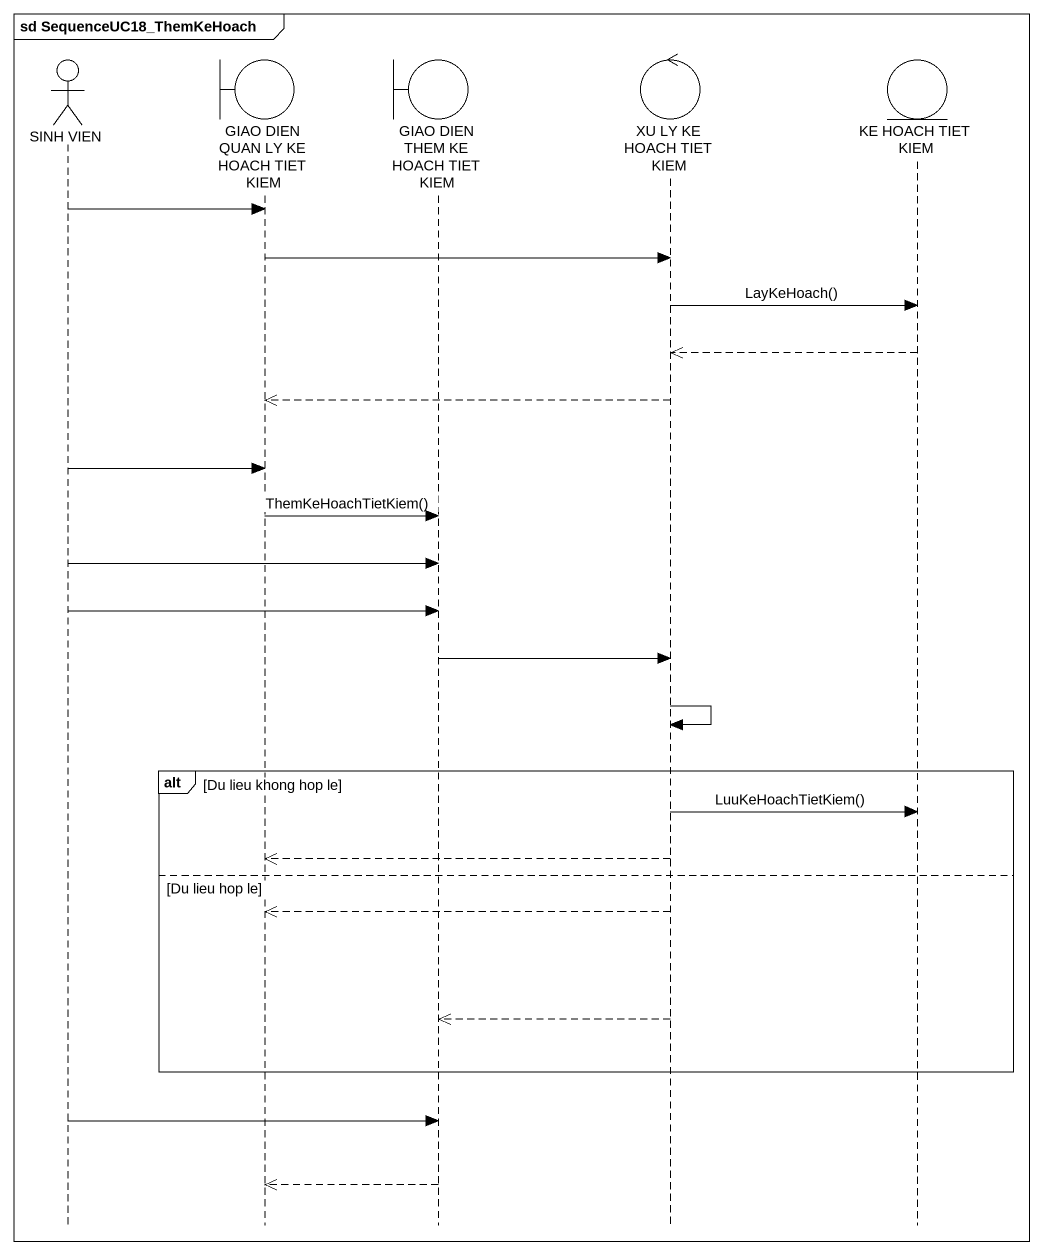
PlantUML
@startuml
mainframe sd SequenceUC18_ThemKeHoach
hide footbox
actor "SINH VIEN" as SINH_VIEN
boundary "GIAO DIEN QUAN LY KE HOACH TIET KIEM" as GIAO_DIEN_QUAN_LY_KE_HOACH
boundary "GIAO DIEN THEM KE HOACH TIET KIEM" as GIAO_DIEN_THEM_KE_HOACH
control "XU LY KE HOACH TIET KIEM" as XU_LY_KE_HOACH_TIET_KIEM
entity "KE HOACH TIET KIEM" as KE_HOACH_TIET_KIEM

SINH_VIEN -> GIAO_DIEN_QUAN_LY_KE_HOACH
GIAO_DIEN_QUAN_LY_KE_HOACH -> XU_LY_KE_HOACH_TIET_KIEM
XU_LY_KE_HOACH_TIET_KIEM -> KE_HOACH_TIET_KIEM : LayKeHoach()
KE_HOACH_TIET_KIEM -->> XU_LY_KE_HOACH_TIET_KIEM
XU_LY_KE_HOACH_TIET_KIEM -->> GIAO_DIEN_QUAN_LY_KE_HOACH
SINH_VIEN -> GIAO_DIEN_QUAN_LY_KE_HOACH
GIAO_DIEN_QUAN_LY_KE_HOACH -> GIAO_DIEN_THEM_KE_HOACH : ThemKeHoachTietKiem()
SINH_VIEN -> GIAO_DIEN_THEM_KE_HOACH
SINH_VIEN -> GIAO_DIEN_THEM_KE_HOACH
GIAO_DIEN_THEM_KE_HOACH -> XU_LY_KE_HOACH_TIET_KIEM
XU_LY_KE_HOACH_TIET_KIEM -> XU_LY_KE_HOACH_TIET_KIEM
alt Du lieu khong hop le
  XU_LY_KE_HOACH_TIET_KIEM -> KE_HOACH_TIET_KIEM : LuuKeHoachTietKiem()
  XU_LY_KE_HOACH_TIET_KIEM -->> GIAO_DIEN_QUAN_LY_KE_HOACH
else Du lieu hop le
  XU_LY_KE_HOACH_TIET_KIEM -->> GIAO_DIEN_QUAN_LY_KE_HOACH
  XU_LY_KE_HOACH_TIET_KIEM -->> GIAO_DIEN_THEM_KE_HOACH
end
SINH_VIEN -> GIAO_DIEN_THEM_KE_HOACH
GIAO_DIEN_THEM_KE_HOACH -->> GIAO_DIEN_QUAN_LY_KE_HOACH
@enduml
